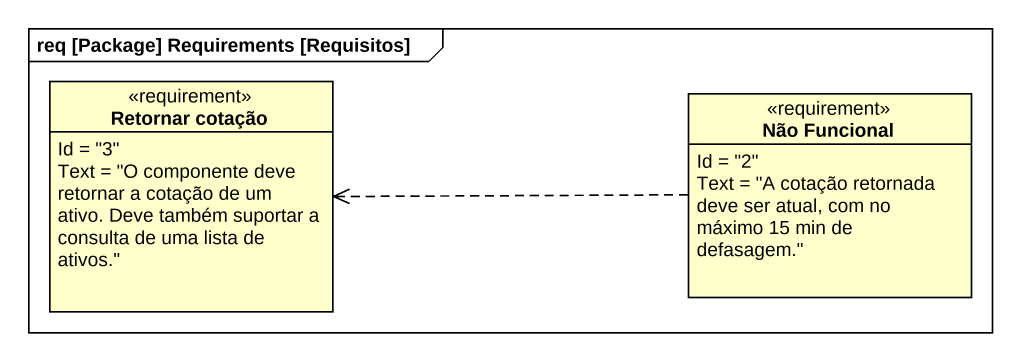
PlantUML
@startuml
mainframe req [Package] Requirements [Requisitos]
hide circle
hide empty members
class "Retornar cotação" as Retornar_cotação <<requirement>> {
  Id = "3"
  Text = "O componente deve retornar a cotação de um ativo. Deve também suportar a consulta de uma lista de ativos."
}
class "Não Funcional" as Não_Funcional <<requirement>> {
  Id = "2"
  Text = "A cotação retornada deve ser atual, com no máximo 15 min de defasagem."
}
Não_Funcional .left.> Retornar_cotação
@enduml
